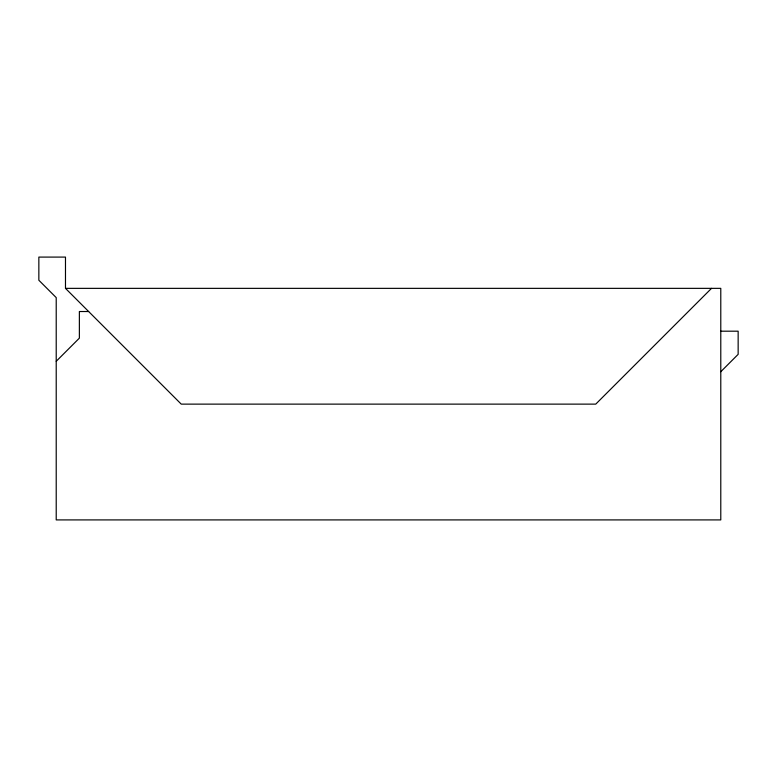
<?xml version="1.0" encoding="UTF-8"?>
<svg xmlns="http://www.w3.org/2000/svg" width="777" height="777" viewBox="0 0 777 777"><rect width="100%" height="100%" fill="white"/><g stroke="black" fill="none" stroke-linecap="round" stroke-linejoin="round"><path stroke-width="1.17" d="M56.216 361.295L79.371 338.141L79.371 311.519L88.636 311.519M711.518 288.354L595.745 404.127L181.245 404.127L65.482 288.364L65.482 257.09L38.85 257.09L38.85 280.244L56.216 297.61L56.216 519.91L720.784 519.91L720.784 288.354L65.482 288.364M720.784 371.717L738.15 354.341L738.15 331.187L720.784 331.187"/></g></svg>
